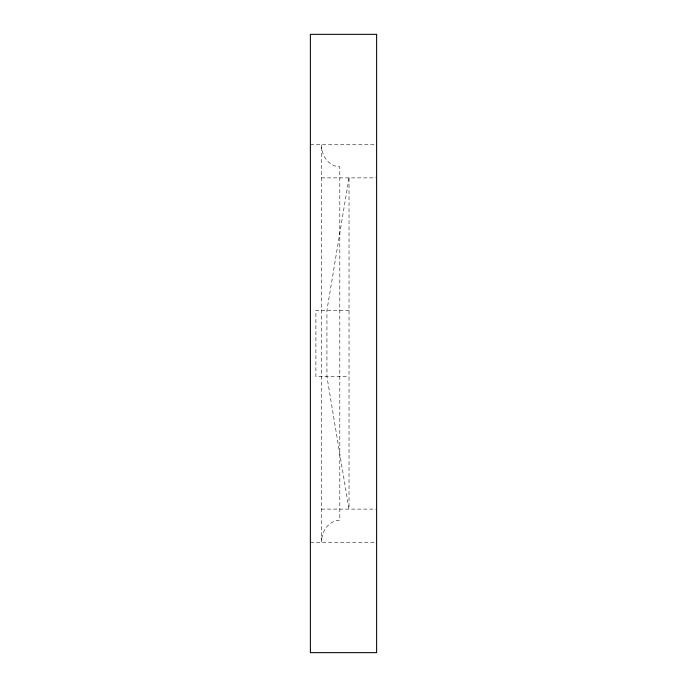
<?xml version="1.0" encoding="UTF-8"?>
<svg xmlns="http://www.w3.org/2000/svg" width="687" height="687" viewBox="0 0 687 687"><rect width="100%" height="100%" fill="white"/><g stroke="black" fill="none" stroke-linecap="round" stroke-linejoin="round"><path stroke-width="0.52" stroke-dasharray="3.44 2.58" d="M310.378 144.759L376.622 144.759M321.422 177.881L376.622 177.881M349.022 310.378L315.9 310.378L315.9 376.622L349.022 376.622M321.422 509.119L376.622 509.119M310.378 542.241L376.622 542.241M322.048 536.521L321.422 542.241L321.422 144.759C321.276 155.185 328.609 166.58 339.816 166.847L339.816 520.153C330.782 520.334 323.895 528.123 322.048 536.521M349.022 177.881L326.935 310.378L326.935 376.622L349.022 509.119L349.022 177.881"/><path stroke-width="1.03" d="M376.622 34.35L310.378 34.35L310.378 652.65L376.622 652.65L376.622 34.35"/></g></svg>
